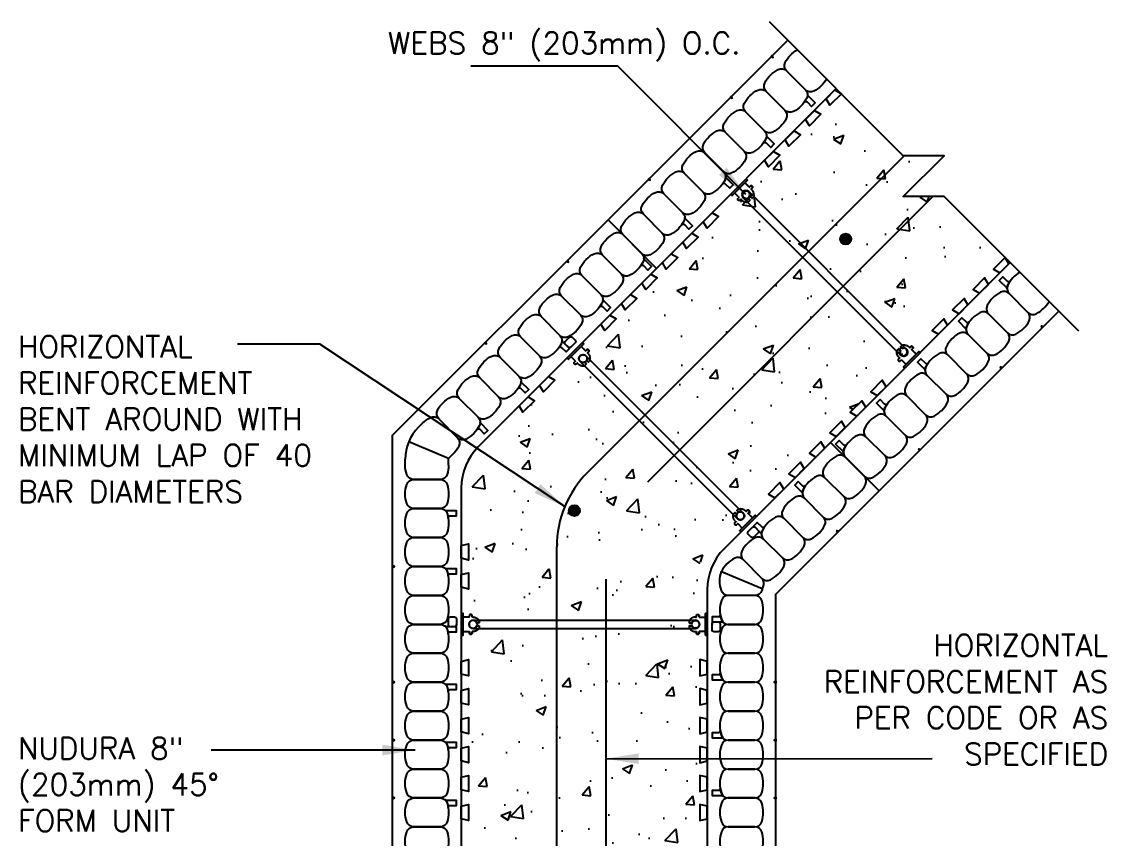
# Model space of a CAD drawing. Header units: inches. Extents: x 570.5 to 608.2, y 33.6 to 84.2.
# Drawn here: x 570.55 to 608.07, y 55.95 to 84.17 of the extents above; entities that cross this region are included whole.
import ezdxf

# ---------------------------------------------------------------- set-up
doc = ezdxf.new("R2010")
doc.units = ezdxf.units.IN
doc.header["$MEASUREMENT"] = 0
for name, color, linetype in [('DIM', 4, 'Continuous'), ('HATCH', 12, 'Continuous'), ('line25', 2, 'Continuous'), ('LINE3', 3, 'Continuous'), ('LINE50', 5, 'Continuous'), ('LINE9', 9, 'Continuous'), ('TEXT', 4, 'Continuous')]:
    doc.layers.add(name, color=color, linetype=linetype)
doc.styles.add('DIM', font='romans.shx', dxfattribs={"width": 0.7})
doc.styles.add('ROMANS', font='romans.shx', dxfattribs={"height": 0.75})
doc.dimstyles.new('ext_12', dxfattribs={"dimscale": 12, "dimtxt": 0.09375, "dimasz": 0.09375, "dimexe": 0.09375, "dimexo": 0.0625, "dimgap": 0.0625, "dimtad": 1, "dimdec": 3, "dimzin": 3, "dimdsep": 46, "dimlunit": 4, "dimtxsty": 'DIM', "dimcen": 0.09, "dimdle": 0.09375, "dimclrt": 4, "dimadec": 0, "dimazin": 0, "dimtfac": 1, "dimtdec": 3, "dimtmove": 2, "dimatfit": 3, "dimfxl": 0, "dimfrac": 2, "dimtolj": 1, "dimtzin": 0, "dimarcsym": 0})

# ---------------------------------------------------------------- blocks, each defined once
blk = doc.blocks.new('WEB8_CENTRE_TOP')
at = {"layer": 'LINE9'}
for p, q in [((-0.141, 7.688), (-0.141, 0)), ((0.141, 7.688), (0.141, 0))]:
    blk.add_line(p, q, dxfattribs=at)
for centre in [(0, 7.688), (0, 0)]:
    blk.add_circle(centre, 0.141, dxfattribs=at)
blk = doc.blocks.new('Connector')
blk.add_point((0.271, 0))
at = {"layer": 'LINE9'}
for p, q in [((0, 0.375), (0, -0.375)), ((0.062, -0.375), (0.062, 0.375)), ((0.281, 0.25), (0.062, 0.25))]:
    blk.add_line(p, q, dxfattribs=at)
for points, weights in [([(0.007, 0.375), (0.004, 0.375), (0, 0.375)], [1, 0.972587069138, 0.950305488115]), ([(0.327, 0.343), (0.308, 0.343), (0.281, 0.317), (0.281, 0.297)], [1, 0.85355339, 0.85355339, 1]), ([(0.328, 0.343), (0.327, 0.343), (0.327, 0.343)], [1, 0.70710678, 1]), ([(0.375, 0.297), (0.375, 0.317), (0.348, 0.343), (0.329, 0.343)], [1, 0.85355339, 0.85355339, 1]), ([(0.406, 0.25), (0.546, 0.25), (0.619, 0.131)], [0.958404415409, 0.794674173519, 0.864651571113]), ([(0.619, 0.052), (0.612, 0.049), (0.604, 0.049)], [0.83615024178, 0.892081430621, 1]), ([(0, -0.375), (0.004, -0.375), (0.007, -0.375)], [0.950305488115, 0.972587069138, 1]), ([(0.281, -0.297), (0.281, -0.317), (0.308, -0.343), (0.327, -0.343)], [1, 0.85355339, 0.85355339, 1]), ([(0.327, -0.343), (0.281, -0.343), (0.281, -0.297)], [1, 0.70710678, 1]), ([(0.329, -0.343), (0.348, -0.343), (0.375, -0.317), (0.375, -0.297)], [1, 0.85355339, 0.85355339, 1]), ([(0.375, -0.297), (0.375, -0.343), (0.329, -0.343)], [1, 0.70710678, 1]), ([(0.619, -0.131), (0.546, -0.25), (0.406, -0.25)], [0.864651574428, 0.794674169686, 0.958404415195]), ([(0.604, -0.049), (0.612, -0.049), (0.619, -0.052)], [1, 0.89208144177, 0.836150253337])]:
    blk.add_rational_spline(points, weights, degree=2, dxfattribs=at)
for points, degree in [([(0, 0.375), (0.002, 0.375), (0.005, 0.375), (0.007, 0.375)], 3), ([(0.007, 0.375), (0.021, 0.375), (0.051, 0.375), (0.062, 0.375), (0.062, 0.375)], 3), ([(0.281, 0.25), (0.281, 0.297)], 1), ([(0.327, 0.343), (0.327, 0.343), (0.328, 0.343), (0.328, 0.343)], 3), ([(0.328, 0.343), (0.329, 0.343), (0.329, 0.343), (0.329, 0.343)], 3), ([(0.375, 0.25), (0.375, 0.297)], 1), ([(0.406, 0.25), (0.375, 0.25)], 1), ([(0.406, 0.25), (0.406, 0.25)], 1), ([(0.406, 0.25), (0.406, 0.25)], 1), ([(0.406, 0.25), (0.406, 0.25)], 1), ([(0.406, 0.25), (0.406, 0.25)], 1), ([(0.406, 0.25), (0.406, 0.25)], 1), ([(0.406, 0.25), (0.406, 0.25)], 1), ([(0.406, 0.25), (0.406, 0.25)], 1), ([(0.406, 0.25), (0.406, 0.25)], 1), ([(0.406, 0.25), (0.406, 0.25)], 1), ([(0.406, 0.25), (0.406, 0.25)], 1), ([(0.406, 0.25), (0.406, 0.25)], 1), ([(0.406, 0.25), (0.406, 0.25)], 1), ([(0.406, 0.25), (0.406, 0.25)], 1), ([(0.406, 0.25), (0.406, 0.25)], 1), ([(0.406, 0.25), (0.406, 0.25)], 1), ([(0.406, 0.25), (0.406, 0.25)], 1), ([(0.406, 0.25), (0.406, 0.25)], 1), ([(0.406, 0.25), (0.406, 0.25)], 1), ([(0.406, 0.25), (0.406, 0.25)], 1), ([(0.406, 0.25), (0.406, 0.25)], 1), ([(0.406, 0.25), (0.406, 0.25)], 1), ([(0.406, 0.25), (0.406, 0.25)], 1), ([(0.406, 0.25), (0.406, 0.25)], 1), ([(0.406, 0.25), (0.406, 0.25)], 1), ([(0.604, 0.049), (0.532, 0.049)], 1), ([(0.532, 0.049), (0.532, 0.049)], 1), ([(0.532, 0.049), (0.532, 0.049)], 1), ([(0.532, 0.049), (0.532, 0.049)], 1), ([(0.532, 0.049), (0.532, 0.049)], 1), ([(0.532, 0.049), (0.532, 0.049)], 1), ([(0.532, 0.049), (0.532, 0.049)], 1), ([(0.532, 0.049), (0.532, 0.049)], 1), ([(0.532, 0.049), (0.532, 0.049)], 1), ([(0.532, 0.049), (0.532, 0.049)], 1), ([(0.532, 0.049), (0.532, 0.049)], 1), ([(0.604, 0.049), (0.609, 0.049), (0.614, 0.05), (0.619, 0.052)], 3), ([(0.604, 0.049), (0.604, 0.049)], 1), ([(0.604, 0.049), (0.604, 0.049)], 1), ([(0.604, 0.049), (0.604, 0.049)], 1), ([(0.604, 0.049), (0.604, 0.049)], 1), ([(0.619, 0.131), (0.619, 0.052)], 1), ([(0.619, 0.131), (0.619, 0.131)], 1), ([(0.619, 0.131), (0.619, 0.131)], 1), ([(0.619, 0.131), (0.619, 0.131)], 1), ([(0.619, 0.131), (0.619, 0.131)], 1), ([(0.007, -0.375), (0.005, -0.375), (0.002, -0.375), (0, -0.375)], 3), ([(0.062, -0.375), (0.062, -0.375), (0.051, -0.375), (0.021, -0.375), (0.007, -0.375)], 3), ([(0.062, -0.25), (0.281, -0.25)], 1), ([(0.281, -0.297), (0.281, -0.25)], 1), ([(0.281, -0.25), (0.281, -0.297)], 1), ([(0.328, -0.343), (0.328, -0.343), (0.327, -0.343), (0.327, -0.343)], 3), ([(0.329, -0.343), (0.329, -0.343), (0.329, -0.343), (0.328, -0.343)], 3), ([(0.375, -0.25), (0.375, -0.297)], 1), ([(0.375, -0.297), (0.375, -0.25)], 1), ([(0.406, -0.25), (0.375, -0.25)], 1), ([(0.406, -0.25), (0.406, -0.25)], 1), ([(0.406, -0.25), (0.406, -0.25)], 1), ([(0.406, -0.25), (0.406, -0.25)], 1), ([(0.406, -0.25), (0.406, -0.25)], 1), ([(0.406, -0.25), (0.406, -0.25)], 1), ([(0.406, -0.25), (0.406, -0.25)], 1), ([(0.406, -0.25), (0.406, -0.25)], 1), ([(0.406, -0.25), (0.406, -0.25)], 1), ([(0.406, -0.25), (0.406, -0.25)], 1), ([(0.406, -0.25), (0.406, -0.25)], 1), ([(0.406, -0.25), (0.406, -0.25)], 1), ([(0.532, -0.049), (0.604, -0.049)], 1), ([(0.604, -0.049), (0.58, -0.049), (0.556, -0.049), (0.532, -0.049)], 3), ([(0.532, -0.049), (0.532, -0.049)], 1), ([(0.532, -0.049), (0.532, -0.049)], 1), ([(0.532, -0.049), (0.532, -0.049)], 1), ([(0.532, -0.049), (0.532, -0.049)], 1), ([(0.619, -0.052), (0.614, -0.05), (0.609, -0.049), (0.604, -0.049)], 3), ([(0.604, -0.049), (0.604, -0.049)], 1), ([(0.604, -0.049), (0.604, -0.049)], 1), ([(0.604, -0.049), (0.604, -0.049)], 1), ([(0.604, -0.049), (0.604, -0.049)], 1), ([(0.604, -0.049), (0.604, -0.049)], 1), ([(0.604, -0.049), (0.604, -0.049)], 1), ([(0.604, -0.049), (0.604, -0.049)], 1), ([(0.604, -0.049), (0.604, -0.049)], 1), ([(0.619, -0.052), (0.619, -0.131)], 1), ([(0.619, -0.131), (0.619, -0.131)], 1), ([(0.619, -0.131), (0.619, -0.131)], 1), ([(0.619, -0.131), (0.619, -0.131)], 1), ([(0.619, -0.131), (0.619, -0.131)], 1)]:
    blk.add_open_spline(points, degree=degree, dxfattribs=at)
for points, weights, knots in [([(0.062, 0.375), (0.062, 0.375), (0.046, 0.375), (0.03, 0.375), (0.007, 0.375)], [0.868718858569, 0.861102746415, 1, 0.861102734288, 0.868718859898], [0, 0, 0, 0.5, 0.5, 1, 1, 1]), ([(0.532, 0.049), (0.472, 0.203), (0.333, 0.113), (0.157, 0), (0.333, -0.113), (0.472, -0.203), (0.532, -0.049)], [0.899508922286, 0.599718215298, 1, 0.54226024, 1, 0.599718224335, 0.899508908749], [0, 0, 0, 0.318112, 0.318112, 0.681888, 0.681888, 1, 1, 1]), ([(0.007, -0.375), (0.03, -0.375), (0.046, -0.375), (0.062, -0.375), (0.062, -0.375)], [0.868718859319, 0.861102739573, 1, 0.861102742958, 0.868718858948], [0, 0, 0, 0.5, 0.5, 1, 1, 1])]:
    blk.add_rational_spline(points, weights, degree=2, knots=knots, dxfattribs=at)

msp = doc.modelspace()

# ---------------------------------------------------------------- hatches: boundary and pattern name
at = {"layer": 'HATCH'}
h = msp.add_hatch(dxfattribs=at)
h.set_pattern_fill('AR-CONC', color=256, scale=0.5, style=0)
h.set_pattern_definition([(50, (-2.293, 35.255), (3.586301, -0.31376), [0.375, -4.125]), (355, (-2.293, 35.255), (-0.693757, 3.76096), [0.3, -3.3]), (100.4514, (-1.994, 35.229), (2.892547, 3.447198), [0.3187, -3.50571]), (46.1842, (-2.293, 36.255), (5.336205, -0.827595), [0.5625, -6.1875]), (96.6356, (-1.8483, 36.186), (4.673314, 4.87059), [0.47805, -5.258565]), (351.1842, (-2.293, 36.255), (4.67331, 4.870593), [0.45, -4.95]), (21, (-1.793, 36.005), (2.984535, -2.013094), [0.375, -4.125]), (326, (-1.793, 36.005), (1.216577, 3.62575), [0.3, -3.3]), (71.4514, (-1.5443, 35.8373), (4.201113, 1.612652), [0.3187, -3.50571]), (37.5, (-2.293, 35.255), (0.0607993, 1.6644693), [0, -3.26, 0, -3.35, 0, -3.3125]), (7.5, (-2.293, 35.255), (1.3153477, 1.9720586), [0, -1.91, 0, -3.185, 0, -1.2625]), (327.5, (-3.408, 35.255), (2.6691122, -0.1127744), [0, -1.25, 0, -3.9, 0, -5.175]), (317.5, (-3.908, 35.255), (2.915931, 0.500525), [0, -1.625, 0, -2.59, 0, -3.675])])
h.paths.add_polyline_path([(604.5349, 76.0201), (602.4315, 78.1235), (601.0173, 78.1235), (602.4315, 79.5377), (601.0166, 79.5384), (598.8781, 81.6769), (585.9912, 68.7901), (585.9912, 40.228), (589.0166, 40.228), (590.0166, 41.228), (590.0166, 39.228), (591.0166, 40.228), (593.9912, 40.228), (593.9912, 65.4764)])
at = {"layer": 'LINE3'}
for points in [[(598.8421, 76.6593, 1), (599.2171, 76.6593, 1)], [(589.4641, 67.2739, 1), (589.8391, 67.2739, 1)]]:
    msp.add_hatch(color=256, dxfattribs=at).paths.add_polyline_path(points)

# ---------------------------------------------------------------- linework, layer by layer
at = {"layer": 'line25'}
for p, q in [((598.7013, 81.8537), (592.4921, 75.6445)), ((604.7117, 75.8433), (598.5025, 69.6341)), ((592.4921, 75.6445), (586.327, 69.4794)), ((598.5025, 69.6341), (594.827, 65.9586)), ((585.7412, 68.0652), (585.7412, 43.3465)), ((594.2412, 64.5444), (594.2412, 43.3465))]:
    msp.add_line(p, q, dxfattribs=at)
for points in [[(598.6573, 81.8097), (598.8781, 81.677), (598.4805, 81.2794), (598.3478, 81.5002)], [(597.9502, 81.1026), (598.171, 80.9699), (597.7734, 80.5723), (597.6407, 80.7931)], [(597.2431, 80.3955), (597.4639, 80.2628), (597.0663, 79.8652), (596.9336, 80.086)], [(596.536, 79.6884), (596.7568, 79.5557), (596.3592, 79.158), (596.2265, 79.3789)], [(594.4146, 77.5671), (594.6355, 77.4344), (594.2379, 77.0367), (594.1052, 77.2576)], [(593.7075, 76.8599), (593.9284, 76.7272), (593.5307, 76.3296), (593.398, 76.5505)], [(593.0004, 76.1528), (593.2213, 76.0201), (592.8236, 75.6225), (592.6909, 75.8434)], [(604.6677, 75.7993), (604.535, 76.0201), (604.1374, 75.6225), (604.3582, 75.4898)], [(592.2933, 75.4457), (592.5142, 75.313), (592.1165, 74.9154), (591.9838, 75.1363)], [(603.9606, 75.0922), (603.8279, 75.313), (603.4302, 74.9154), (603.6511, 74.7827)], [(591.5862, 74.7386), (591.8071, 74.6059), (591.4094, 74.2083), (591.2767, 74.4291)], [(603.2535, 74.3851), (603.1208, 74.6059), (602.7231, 74.2083), (602.944, 74.0756)], [(590.8791, 74.0315), (591.0999, 73.8988), (590.7023, 73.5012), (590.5696, 73.722)], [(602.5464, 73.678), (602.4137, 73.8988), (602.016, 73.5012), (602.2369, 73.3685)], [(588.7578, 71.9102), (588.9786, 71.7775), (588.581, 71.3799), (588.4483, 71.6007)], [(600.425, 71.5566), (600.2923, 71.7775), (599.8947, 71.3799), (600.1156, 71.2472)], [(588.0507, 71.2031), (588.2715, 71.0704), (587.8739, 70.6728), (587.7412, 70.8936)], [(599.7179, 70.8495), (599.5852, 71.0704), (599.1876, 70.6728), (599.4085, 70.5401)], [(599.0108, 70.1424), (598.8781, 70.3633), (598.4805, 69.9657), (598.7013, 69.833)], [(598.3037, 69.4353), (598.171, 69.6562), (597.7734, 69.2585), (597.9942, 69.1258)], [(597.5966, 68.7282), (597.4639, 68.9491), (597.0663, 68.5514), (597.2871, 68.4187)], [(596.8895, 68.0211), (596.7568, 68.242), (596.3592, 67.8443), (596.58, 67.7116)], [(585.7412, 66.0653), (585.9912, 66.1276), (585.9912, 65.5653), (585.7412, 65.6276)], [(585.7412, 65.0653), (585.9912, 65.1276), (585.9912, 64.5653), (585.7412, 64.6276)], [(585.7412, 62.0653), (585.9912, 62.1276), (585.9912, 61.5653), (585.7412, 61.6276)], [(594.2412, 62.0653), (593.9912, 62.1276), (593.9912, 61.5653), (594.2412, 61.6276)], [(585.7412, 61.0653), (585.9912, 61.1276), (585.9912, 60.5653), (585.7412, 60.6276)], [(594.2412, 61.0653), (593.9912, 61.1276), (593.9912, 60.5653), (594.2412, 60.6276)], [(585.7412, 60.0653), (585.9912, 60.1276), (585.9912, 59.5653), (585.7412, 59.6276)], [(594.2412, 60.0653), (593.9912, 60.1276), (593.9912, 59.5653), (594.2412, 59.6276)], [(585.7412, 59.0653), (585.9912, 59.1276), (585.9912, 58.5653), (585.7412, 58.6276)], [(594.2412, 59.0653), (593.9912, 59.1276), (593.9912, 58.5653), (594.2412, 58.6276)], [(585.7412, 58.0653), (585.9912, 58.1276), (585.9912, 57.5653), (585.7412, 57.6276)], [(594.2412, 58.0653), (593.9912, 58.1276), (593.9912, 57.5653), (594.2412, 57.6276)], [(585.7412, 57.0653), (585.9912, 57.1276), (585.9912, 56.5653), (585.7412, 56.6276)], [(594.2412, 57.0653), (593.9912, 57.1276), (593.9912, 56.5653), (594.2412, 56.6276)]]:
    msp.add_lwpolyline(points, close=True, dxfattribs=at)
for centre in [(587.7412, 68.0652), (596.2412, 64.5444)]:
    msp.add_arc(centre, 2, 135, 180, dxfattribs=at)
at = {"layer": 'LINE3'}
for p, q in [((601.0499, 79.5377), (590.1067, 68.5944)), ((602.0446, 78.1235), (592.1776, 68.2565)), ((589.0397, 40.2511), (589.0397, 66.0184)), ((590.743, 39.9544), (590.743, 64.9061))]:
    msp.add_line(p, q, dxfattribs=at)
for centre in [(599.0296, 76.6593), (589.6516, 67.2739)]:
    msp.add_circle(centre, 0.1875, dxfattribs=at)
msp.add_arc((592.6886, 66.016), 3.6489, 135.0384, 179.9616, dxfattribs=at)
at = {"layer": 'LINE50'}
for p, q in [((590.8127, 77.3239), (597.0219, 83.5331)), ((583.3662, 69.8774), (590.8127, 77.3239)), ((592.4921, 75.6445), (590.8127, 77.3239)), ((590.8127, 77.3239), (592.4921, 75.6445)), ((590.8127, 77.3239), (592.4921, 75.6445)), ((600.1819, 67.9548), (606.3911, 74.1639)), ((583.3662, 43.3465), (583.3662, 69.8774)), ((600.1819, 67.9548), (598.5025, 69.6341)), ((600.1819, 67.9548), (598.5025, 69.6341)), ((598.5025, 69.6341), (600.1819, 67.9548)), ((596.6162, 64.3891), (600.1819, 67.9548)), ((596.6162, 43.3465), (596.6162, 64.3891))]:
    msp.add_line(p, q, dxfattribs=at)
at = {"layer": 'LINE9'}
for p, q in [((584.4046, 70.2971), (584.2614, 70.1538)), ((585.3037, 69.0749), (583.9227, 69.6469)), ((583.8037, 68.8465), (583.8037, 69.049)), ((585.4653, 69.2364), (585.3037, 69.0749)), ((585.3037, 68.8465), (585.3037, 69.0749)), ((594.7294, 65.1706), (596.1458, 64.5839)), ((585.5728, 63.3257), (585.5728, 63.3465)), ((594.4097, 63.3672), (594.4097, 63.3465))]:
    msp.add_line(p, q, dxfattribs=at)
at = {"layer": 'LINE9', "flags": 128}
msp.add_lwpolyline([(607.0811, 73.4739), (602.4315, 78.1235), (601.0173, 78.1235), (602.4315, 79.5377), (601.0173, 79.5377), (596.3884, 84.1665)], dxfattribs=at)
at = {"layer": 'LINE9'}
for points in [[(596.4475, 82.9587), (596.5152, 82.9352), (596.4917, 83.0029)], [(595.0333, 81.5445), (595.101, 81.521), (595.0775, 81.5887)], [(592.2049, 78.716), (592.2726, 78.6925), (592.2491, 78.7602)], [(589.3764, 75.8876), (589.4441, 75.8641), (589.4206, 75.9318)], [(605.8167, 73.5895), (605.7932, 73.6572), (605.8609, 73.6337)], [(586.548, 73.0592), (586.6157, 73.0357), (586.5922, 73.1034)], [(604.4025, 72.1753), (604.379, 72.243), (604.4466, 72.2195)], [(601.574, 69.3469), (601.5505, 69.4146), (601.6182, 69.3911)], [(598.7456, 66.5185), (598.7221, 66.5861), (598.7898, 66.5626)], [(583.3662, 65.3152), (583.4307, 65.3465), (583.3662, 65.3777)], [(583.3662, 61.3152), (583.4307, 61.3465), (583.3662, 61.3777)], [(596.6162, 61.3152), (596.5517, 61.3465), (596.6162, 61.3777)], [(583.3662, 59.3152), (583.4307, 59.3465), (583.3662, 59.3777)], [(596.6162, 59.3152), (596.5517, 59.3465), (596.6162, 59.3777)], [(583.3662, 57.3152), (583.4307, 57.3465), (583.3662, 57.3777)], [(596.6162, 57.3152), (596.5517, 57.3465), (596.6162, 57.3777)]]:
    msp.add_lwpolyline(points, close=True, dxfattribs=at)
for points in [[(598.3652, 82.1898, -0.14615), (597.9256, 81.7696, -0.3253046), (597.635, 81.8154), (596.9836, 82.4668, -0.3253046), (596.9378, 82.7574, -0.14615), (597.358, 83.197, -0.3253046)], [(605.0478, 75.5072, 0.14615), (604.6276, 75.0676, 0.3253046), (604.6734, 74.777), (605.3248, 74.1256, 0.3253046), (605.6153, 74.0798, 0.14615), (606.0549, 74.5, 0.3253046)], [(584.4046, 70.2971, -0.0783514), (584.6722, 70.4918, -0.3253046), (584.9628, 70.446), (585.6142, 69.7946, -0.3253046), (585.66, 69.504, -0.1576708)], [(585.66, 69.504, -0.0783514), (585.4653, 69.2364, -0.3253046)], [(585.3037, 68.8465, -0.0783514), (585.2522, 68.5195, -0.3253046), (585.0143, 68.3465), (584.0932, 68.3465, -0.3253046), (583.8553, 68.5195, -0.0783514), (583.8037, 68.8465, -0.3253046)], [(595.1904, 65.6304, 0.1569771), (594.7294, 65.1706, 0.3253046)], [(596.1458, 64.5839, 0.0157805), (596.1782, 64.6427, 0.3253046), (596.1324, 64.9332), (595.481, 65.5846, 0.3253046), (595.1904, 65.6304, 0.1576708)], [(594.7303, 64.5195, -0.1569771), (594.7294, 65.1706, -0.3253046)], [(596.1458, 64.5839, -0.0157805), (596.1272, 64.5195, -0.3253046), (595.8893, 64.3465), (594.9682, 64.3465, -0.3253046), (594.7303, 64.5195, -0.1576708)]]:
    msp.add_lwpolyline(points, format="xyb", dxfattribs=at)
for points in [[(597.6808, 81.5248, -0.1576708), (597.2184, 81.0625, -0.3253046), (596.9279, 81.1083), (596.2765, 81.7597, -0.3253046), (596.2307, 82.0502, -0.1576708), (596.693, 82.5126, -0.3253046), (596.9836, 82.4668), (597.635, 81.8154, -0.3253046)], [(596.9737, 80.8177, -0.1576708), (596.5113, 80.3554, -0.3253046), (596.2208, 80.4012), (595.5694, 81.0526, -0.3253046), (595.5236, 81.3431, -0.1576708), (595.9859, 81.8055, -0.3253046), (596.2765, 81.7597), (596.9279, 81.1083, -0.3253046)], [(597.6808, 81.5248, -0.0372667), (597.5985, 81.3898, -0.4630356), (597.6935, 81.3975), (597.8502, 81.2409), (597.971, 81.3616), (597.7263, 81.6064, -0.1890024), (597.708, 81.6482, -0.1284074)], [(596.2666, 80.1106, -0.1576708), (595.8042, 79.6483, -0.3253046), (595.5137, 79.6941), (594.8623, 80.3455, -0.3253046), (594.8165, 80.636, -0.1576708), (595.2788, 81.0984, -0.3253046), (595.5694, 81.0526), (596.2208, 80.4012, -0.3253046)], [(595.5595, 79.4035, -0.1576708), (595.0971, 78.9412, -0.3253046), (594.8065, 78.987), (594.1552, 79.6383, -0.3253046), (594.1094, 79.9289, -0.1576708), (594.5717, 80.3913, -0.3253046), (594.8623, 80.3455), (595.5137, 79.6941, -0.3253046)], [(596.2666, 80.1106, -0.0372667), (596.1843, 79.9755, -0.4630356), (596.2793, 79.9833), (596.436, 79.8266), (596.5568, 79.9474), (596.3121, 80.1922, -0.1890024), (596.2938, 80.234, -0.1284074)], [(594.8524, 78.6964, -0.1576708), (594.39, 78.2341, -0.3253046), (594.0994, 78.2799), (593.4481, 78.9312, -0.3253046), (593.4023, 79.2218, -0.1576708), (593.8646, 79.6842, -0.3253046), (594.1552, 79.6383), (594.8065, 78.987, -0.3253046)], [(594.1453, 77.9893, -0.1576708), (593.6829, 77.527, -0.3253046), (593.3923, 77.5728), (592.741, 78.2241, -0.3253046), (592.6952, 78.5147, -0.1576708), (593.1575, 78.9771, -0.3253046), (593.4481, 78.9312), (594.0994, 78.2799, -0.3253046)], [(594.8524, 78.6964, -0.0372667), (594.7701, 78.5613, -0.4630356), (594.8651, 78.5691), (595.0218, 78.4124), (595.1426, 78.5332), (594.8978, 78.7779, -0.1890024), (594.8796, 78.8198, -0.1284074)], [(593.4381, 77.2822, -0.1576708), (592.9758, 76.8198, -0.3253046), (592.6852, 76.8657), (592.0339, 77.517, -0.3253046), (591.988, 77.8076, -0.1576708), (592.4504, 78.2699, -0.3253046), (592.741, 78.2241), (593.3923, 77.5728, -0.3253046)], [(592.731, 76.5751, -0.1576708), (592.2687, 76.1127, -0.3253046), (591.9781, 76.1586), (591.3268, 76.8099, -0.3253046), (591.2809, 77.1005, -0.1576708), (591.7433, 77.5628, -0.3253046), (592.0339, 77.517), (592.6852, 76.8657, -0.3253046)], [(593.4381, 77.2822, -0.0372667), (593.3559, 77.1471, -0.4630356), (593.4509, 77.1549), (593.6076, 76.9982), (593.7284, 77.119), (593.4836, 77.3637, -0.1890024), (593.4654, 77.4055, -0.1284074)], [(592.0239, 75.868, -0.1576708), (591.5616, 75.4056, -0.3253046), (591.271, 75.4514), (590.6196, 76.1028, -0.3253046), (590.5738, 76.3934, -0.1576708), (591.0362, 76.8557, -0.3253046), (591.3268, 76.8099), (591.9781, 76.1586, -0.3253046)], [(591.3168, 75.1609, -0.1576708), (590.8545, 74.6985, -0.3253046), (590.5639, 74.7443), (589.9125, 75.3957, -0.3253046), (589.8667, 75.6863, -0.1576708), (590.3291, 76.1486, -0.3253046), (590.6196, 76.1028), (591.271, 75.4514, -0.3253046)], [(592.0239, 75.868, -0.0372667), (591.9417, 75.7329, -0.4630356), (592.0367, 75.7407), (592.1933, 75.584), (592.3141, 75.7048), (592.0694, 75.9495, -0.1890024), (592.0512, 75.9913, -0.1284074)], [(590.6097, 74.4538, -0.1576708), (590.1474, 73.9914, -0.3253046), (589.8568, 74.0372), (589.2054, 74.6886, -0.3253046), (589.1596, 74.9792, -0.1576708), (589.622, 75.4415, -0.3253046), (589.9125, 75.3957), (590.5639, 74.7443, -0.3253046)], [(604.6276, 75.0676, -0.0372667), (604.7099, 75.2026, -0.4630356), (604.6149, 75.1948), (604.4582, 75.3515), (604.3374, 75.2307), (604.5821, 74.986, -0.1890024), (604.6004, 74.9442, -0.1284074)], [(589.9026, 73.7467, -0.1576708), (589.4403, 73.2843, -0.3253046), (589.1497, 73.3301), (588.4983, 73.9815, -0.3253046), (588.4525, 74.2721, -0.1576708), (588.9149, 74.7344, -0.3253046), (589.2054, 74.6886), (589.8568, 74.0372, -0.3253046)], [(604.3828, 74.8228, 0.1576708), (603.9205, 74.3605, 0.3253046), (603.9663, 74.0699), (604.6177, 73.4185, 0.3253046), (604.9082, 73.3727, 0.1576708), (605.3706, 73.835, 0.3253046), (605.3248, 74.1256), (604.6734, 74.777, 0.3253046)], [(590.6097, 74.4538, -0.0372667), (590.5274, 74.3187, -0.4630356), (590.6224, 74.3265), (590.7791, 74.1698), (590.8999, 74.2906), (590.6552, 74.5353, -0.1890024), (590.6369, 74.5771, -0.1284074)], [(589.1955, 73.0395, -0.1576708), (588.7332, 72.5772, -0.3253046), (588.4426, 72.623), (587.7912, 73.2744, -0.3253046), (587.7454, 73.565, -0.1576708), (588.2077, 74.0273, -0.3253046), (588.4983, 73.9815), (589.1497, 73.3301, -0.3253046)], [(603.2134, 73.6534, -0.0372667), (603.2956, 73.7884, -0.4630356), (603.2006, 73.7806), (603.044, 73.9373), (602.9232, 73.8165), (603.1679, 73.5718, -0.1890024), (603.1861, 73.53, -0.1284074)], [(603.6757, 74.1157, 0.1576708), (603.2134, 73.6534, 0.3253046), (603.2592, 73.3628), (603.9105, 72.7114, 0.3253046), (604.2011, 72.6656, 0.1576708), (604.6635, 73.1279, 0.3253046), (604.6177, 73.4185), (603.9663, 74.0699, 0.3253046)], [(588.4884, 72.3324, -0.1576708), (588.0261, 71.8701, -0.3253046), (587.7355, 71.9159), (587.0841, 72.5673, -0.3253046), (587.0383, 72.8579, -0.1576708), (587.5006, 73.3202, -0.3253046), (587.7912, 73.2744), (588.4426, 72.623, -0.3253046)], [(589.6801, 73.0707), (589.5299, 72.9206, -0.4142136), (589.4415, 72.9206), (589.3337, 73.0284, -0.4142136), (589.3337, 73.1168), (589.4838, 73.2669, -0.4142136), (589.5722, 73.2669), (589.6801, 73.1591, -0.4142136)], [(602.9686, 73.4086, 0.1576708), (602.5063, 72.9462, 0.3253046), (602.5521, 72.6557), (603.2034, 72.0043, 0.3253046), (603.494, 71.9585, 0.1576708), (603.9564, 72.4208, 0.3253046), (603.9105, 72.7114), (603.2592, 73.3628, 0.3253046)], [(589.1955, 73.0395, -0.0372667), (589.1132, 72.9045, -0.4630356), (589.2082, 72.9123), (589.3649, 72.7556), (589.4857, 72.8764), (589.241, 73.1211, -0.1890024), (589.2227, 73.1629, -0.1284074)], [(587.7813, 71.6253, -0.1576708), (587.319, 71.163, -0.3253046), (587.0284, 71.2088), (586.377, 71.8602, -0.3253046), (586.3312, 72.1508, -0.1576708), (586.7935, 72.6131, -0.3253046), (587.0841, 72.5673), (587.7355, 71.9159, -0.3253046)], [(601.7992, 72.2391, -0.0372667), (601.8814, 72.3742, -0.4630356), (601.7864, 72.3664), (601.6297, 72.5231), (601.5089, 72.4023), (601.7537, 72.1576, -0.1890024), (601.7719, 72.1158, -0.1284074)], [(602.2615, 72.7015, 0.1576708), (601.7992, 72.2391, 0.3253046), (601.845, 71.9486), (602.4963, 71.2972, 0.3253046), (602.7869, 71.2514, 0.1576708), (603.2493, 71.7137, 0.3253046), (603.2034, 72.0043), (602.5521, 72.6557, 0.3253046)], [(587.0742, 70.9182, -0.1576708), (586.6118, 70.4559, -0.3253046), (586.3213, 70.5017), (585.6699, 71.1531, -0.3253046), (585.6241, 71.4436, -0.1576708), (586.0864, 71.906, -0.3253046), (586.377, 71.8602), (587.0284, 71.2088, -0.3253046)], [(587.7813, 71.6253, -0.0372667), (587.699, 71.4903, -0.4630356), (587.794, 71.4981), (587.9507, 71.3414), (588.0715, 71.4622), (587.8268, 71.7069, -0.1890024), (587.8085, 71.7487, -0.1284074)], [(601.5544, 71.9944, 0.1576708), (601.092, 71.532, 0.3253046), (601.1379, 71.2415), (601.7892, 70.5901, 0.3253046), (602.0798, 70.5443, 0.1576708), (602.5421, 71.0066, 0.3253046), (602.4963, 71.2972), (601.845, 71.9486, 0.3253046)], [(600.8473, 71.2873, 0.1576708), (600.3849, 70.8249, 0.3253046), (600.4308, 70.5343), (601.0821, 69.883, 0.3253046), (601.3727, 69.8372, 0.1576708), (601.835, 70.2995, 0.3253046), (601.7892, 70.5901), (601.1379, 71.2415, 0.3253046)], [(586.3671, 70.2111, -0.1576708), (585.9047, 69.7488, -0.3253046), (585.6142, 69.7946), (584.9628, 70.446, -0.3253046), (584.917, 70.7365, -0.1576708), (585.3793, 71.1989, -0.3253046), (585.6699, 71.1531), (586.3213, 70.5017, -0.3253046)], [(600.3849, 70.8249, -0.0372667), (600.4672, 70.96, -0.4630356), (600.3722, 70.9522), (600.2155, 71.1089), (600.0947, 70.9881), (600.3395, 70.7434, -0.1890024), (600.3577, 70.7016, -0.1284074)], [(600.1402, 70.5802, 0.1576708), (599.6778, 70.1178, 0.3253046), (599.7236, 69.8272), (600.375, 69.1759, 0.3253046), (600.6656, 69.1301, 0.1576708), (601.1279, 69.5924, 0.3253046), (601.0821, 69.883), (600.4308, 70.5343, 0.3253046)], [(586.3671, 70.2111, -0.0372667), (586.2848, 70.076, -0.4630356), (586.3798, 70.0838), (586.5365, 69.9271), (586.6573, 70.0479), (586.4126, 70.2927, -0.1890024), (586.3943, 70.3345, -0.1284074)], [(599.4331, 69.8731, 0.1576708), (598.9707, 69.4107, 0.3253046), (599.0165, 69.1201), (599.6679, 68.4688, 0.3253046), (599.9585, 68.423, 0.1576708), (600.4208, 68.8853, 0.3253046), (600.375, 69.1759), (599.7236, 69.8272, 0.3253046)], [(598.9707, 69.4107, -0.0372667), (599.053, 69.5458, -0.4630356), (598.958, 69.538), (598.8013, 69.6947), (598.6805, 69.5739), (598.9252, 69.3292, -0.1890024), (598.9435, 69.2874, -0.1284074)], [(598.726, 69.1659, 0.1576708), (598.2636, 68.7036, 0.3253046), (598.3094, 68.413), (598.9608, 67.7617, 0.3253046), (599.2514, 67.7158, 0.1576708), (599.7137, 68.1782, 0.3253046), (599.6679, 68.4688), (599.0165, 69.1201, 0.3253046)], [(585.2522, 68.1734, -0.1576708), (585.2522, 67.5195, -0.3253046), (585.0143, 67.3465), (584.0932, 67.3465, -0.3253046), (583.8553, 67.5195, -0.1576708), (583.8553, 68.1734, -0.3253046), (584.0932, 68.3465), (585.0143, 68.3465, -0.3253046)], [(598.0189, 68.4588, 0.1576708), (597.5565, 67.9965, 0.3253046), (597.6023, 67.7059), (598.2537, 67.0546, 0.3253046), (598.5443, 67.0087, 0.1576708), (599.0066, 67.4711, 0.3253046), (598.9608, 67.7617), (598.3094, 68.413, 0.3253046)], [(597.5565, 67.9965, -0.0372667), (597.6388, 68.1316, -0.4630356), (597.5438, 68.1238), (597.3871, 68.2805), (597.2663, 68.1597), (597.511, 67.915, -0.1890024), (597.5293, 67.8731, -0.1284074)], [(597.3117, 67.7517, 0.1576708), (596.8494, 67.2894, 0.3253046), (596.8952, 66.9988), (597.5466, 66.3474, 0.3253046), (597.8372, 66.3016, 0.1576708), (598.2995, 66.764, 0.3253046), (598.2537, 67.0546), (597.6023, 67.7059, 0.3253046)], [(585.2522, 67.1734, -0.1576708), (585.2522, 66.5195, -0.3253046), (585.0143, 66.3465), (584.0932, 66.3465, -0.3253046), (583.8553, 66.5195, -0.1576708), (583.8553, 67.1734, -0.3253046), (584.0932, 67.3465), (585.0143, 67.3465, -0.3253046)], [(585.2522, 67.1734, -0.0372667), (585.2895, 67.0197, -0.4630356), (585.3512, 67.0924), (585.5728, 67.0924), (585.5728, 67.2632), (585.2267, 67.2632, -0.1890024), (585.1842, 67.2798, -0.1284074)], [(596.1423, 66.5823, -0.0372667), (596.2246, 66.7174, -0.4630356), (596.1296, 66.7096), (595.9729, 66.8663), (595.8521, 66.7455), (596.0968, 66.5007, -0.1890024), (596.1151, 66.4589, -0.1284074)], [(596.6046, 67.0446, 0.1576708), (596.1423, 66.5823, 0.3253046), (596.1881, 66.2917), (596.8395, 65.6403, 0.3253046), (597.1301, 65.5945, 0.1576708), (597.5924, 66.0569, 0.3253046), (597.5466, 66.3474), (596.8952, 66.9988, 0.3253046)], [(596.0041, 66.5934, -0.4142136), (596.0041, 66.505), (595.854, 66.3549, -0.4142136), (595.7656, 66.3549), (595.6578, 66.4627, -0.4142136), (595.6578, 66.5511), (595.8079, 66.7013, -0.4142136), (595.8963, 66.7013)], [(585.2522, 66.1734, -0.1576708), (585.2522, 65.5195, -0.3253046), (585.0143, 65.3465), (584.0932, 65.3465, -0.3253046), (583.8553, 65.5195, -0.1576708), (583.8553, 66.1734, -0.3253046), (584.0932, 66.3465), (585.0143, 66.3465, -0.3253046)], [(595.8975, 66.3375, 0.1576708), (595.4352, 65.8752, 0.3253046), (595.481, 65.5846), (596.1324, 64.9332, 0.3253046), (596.423, 64.8874, 0.1576708), (596.8853, 65.3498, 0.3253046), (596.8395, 65.6403), (596.1881, 66.2917, 0.3253046)], [(585.2522, 65.1734, -0.1576708), (585.2522, 64.5195, -0.3253046), (585.0143, 64.3465), (584.0932, 64.3465, -0.3253046), (583.8553, 64.5195, -0.1576708), (583.8553, 65.1734, -0.3253046), (584.0932, 65.3465), (585.0143, 65.3465, -0.3253046)], [(585.2522, 65.1734, -0.0372667), (585.2895, 65.0197, -0.4630356), (585.3512, 65.0924), (585.5728, 65.0924), (585.5728, 65.2632), (585.2267, 65.2632, -0.1890024), (585.1842, 65.2798, -0.1284074)], [(585.2522, 64.1734, -0.1576708), (585.2522, 63.5195, -0.3253046), (585.0143, 63.3465), (584.0932, 63.3465, -0.3253046), (583.8553, 63.5195, -0.1576708), (583.8553, 64.1734, -0.3253046), (584.0932, 64.3465), (585.0143, 64.3465, -0.3253046)], [(594.7303, 64.1734, 0.1576708), (594.7303, 63.5195, 0.3253046), (594.9682, 63.3465), (595.8893, 63.3465, 0.3253046), (596.1272, 63.5195, 0.1576708), (596.1272, 64.1734, 0.3253046), (595.8893, 64.3465), (594.9682, 64.3465, 0.3253046)], [(585.5728, 63.538), (585.5728, 63.3257, -0.4142136), (585.5103, 63.2632), (585.3578, 63.2632, -0.4142136), (585.2953, 63.3257), (585.2953, 63.538, -0.4142136), (585.3578, 63.6005), (585.5103, 63.6005, -0.4142136)], [(594.7303, 63.5195, -0.0372667), (594.6929, 63.6732, -0.4630356), (594.6313, 63.6005), (594.4097, 63.6005), (594.4097, 63.4297), (594.7558, 63.4297, -0.1890024), (594.7983, 63.4131, -0.1284074)], [(594.6247, 63.4297, -0.4142136), (594.6872, 63.3672), (594.6872, 63.1549, -0.4142136), (594.6247, 63.0924), (594.4722, 63.0924, -0.4142136), (594.4097, 63.1549), (594.4097, 63.3672, -0.4142136), (594.4722, 63.4297)], [(585.2522, 63.1734, -0.1576708), (585.2522, 62.5195, -0.3253046), (585.0143, 62.3465), (584.0932, 62.3465, -0.3253046), (583.8553, 62.5195, -0.1576708), (583.8553, 63.1734, -0.3253046), (584.0932, 63.3465), (585.0143, 63.3465, -0.3253046)], [(585.2522, 63.1734, -0.0372667), (585.2895, 63.0197, -0.4630356), (585.3512, 63.0924), (585.5728, 63.0924), (585.5728, 63.2632), (585.2267, 63.2632, -0.1890024), (585.1842, 63.2798, -0.1284074)], [(594.7303, 63.1734, 0.1576708), (594.7303, 62.5195, 0.3253046), (594.9682, 62.3465), (595.8893, 62.3465, 0.3253046), (596.1272, 62.5195, 0.1576708), (596.1272, 63.1734, 0.3253046), (595.8893, 63.3465), (594.9682, 63.3465, 0.3253046)], [(585.2522, 62.1734, -0.1576708), (585.2522, 61.5195, -0.3253046), (585.0143, 61.3465), (584.0932, 61.3465, -0.3253046), (583.8553, 61.5195, -0.1576708), (583.8553, 62.1734, -0.3253046), (584.0932, 62.3465), (585.0143, 62.3465, -0.3253046)], [(594.7303, 62.1734, 0.1576708), (594.7303, 61.5195, 0.3253046), (594.9682, 61.3465), (595.8893, 61.3465, 0.3253046), (596.1272, 61.5195, 0.1576708), (596.1272, 62.1734, 0.3253046), (595.8893, 62.3465), (594.9682, 62.3465, 0.3253046)], [(594.7303, 61.5195, -0.0372667), (594.6929, 61.6732, -0.4630356), (594.6313, 61.6005), (594.4097, 61.6005), (594.4097, 61.4297), (594.7558, 61.4297, -0.1890024), (594.7983, 61.4131, -0.1284074)], [(585.2522, 61.1734, -0.1576708), (585.2522, 60.5195, -0.3253046), (585.0143, 60.3465), (584.0932, 60.3465, -0.3253046), (583.8553, 60.5195, -0.1576708), (583.8553, 61.1734, -0.3253046), (584.0932, 61.3465), (585.0143, 61.3465, -0.3253046)], [(585.2522, 61.1734, -0.0372667), (585.2895, 61.0197, -0.4630356), (585.3512, 61.0924), (585.5728, 61.0924), (585.5728, 61.2632), (585.2267, 61.2632, -0.1890024), (585.1842, 61.2798, -0.1284074)], [(594.7303, 61.1734, 0.1576708), (594.7303, 60.5195, 0.3253046), (594.9682, 60.3465), (595.8893, 60.3465, 0.3253046), (596.1272, 60.5195, 0.1576708), (596.1272, 61.1734, 0.3253046), (595.8893, 61.3465), (594.9682, 61.3465, 0.3253046)], [(585.2522, 60.1734, -0.1576708), (585.2522, 59.5195, -0.3253046), (585.0143, 59.3465), (584.0932, 59.3465, -0.3253046), (583.8553, 59.5195, -0.1576708), (583.8553, 60.1734, -0.3253046), (584.0932, 60.3465), (585.0143, 60.3465, -0.3253046)], [(594.7303, 60.1734, 0.1576708), (594.7303, 59.5195, 0.3253046), (594.9682, 59.3465), (595.8893, 59.3465, 0.3253046), (596.1272, 59.5195, 0.1576708), (596.1272, 60.1734, 0.3253046), (595.8893, 60.3465), (594.9682, 60.3465, 0.3253046)], [(594.7303, 59.5195, -0.0372667), (594.6929, 59.6732, -0.4630356), (594.6313, 59.6005), (594.4097, 59.6005), (594.4097, 59.4297), (594.7558, 59.4297, -0.1890024), (594.7983, 59.4131, -0.1284074)], [(585.2522, 59.1734, -0.1576708), (585.2522, 58.5195, -0.3253046), (585.0143, 58.3465), (584.0932, 58.3465, -0.3253046), (583.8553, 58.5195, -0.1576708), (583.8553, 59.1734, -0.3253046), (584.0932, 59.3465), (585.0143, 59.3465, -0.3253046)], [(594.7303, 59.1734, 0.1576708), (594.7303, 58.5195, 0.3253046), (594.9682, 58.3465), (595.8893, 58.3465, 0.3253046), (596.1272, 58.5195, 0.1576708), (596.1272, 59.1734, 0.3253046), (595.8893, 59.3465), (594.9682, 59.3465, 0.3253046)], [(585.2522, 59.1734, -0.0372667), (585.2895, 59.0197, -0.4630356), (585.3512, 59.0924), (585.5728, 59.0924), (585.5728, 59.2632), (585.2267, 59.2632, -0.1890024), (585.1842, 59.2798, -0.1284074)], [(585.2522, 58.1734, -0.1576708), (585.2522, 57.5195, -0.3253046), (585.0143, 57.3465), (584.0932, 57.3465, -0.3253046), (583.8553, 57.5195, -0.1576708), (583.8553, 58.1734, -0.3253046), (584.0932, 58.3465), (585.0143, 58.3465, -0.3253046)], [(594.7303, 58.1734, 0.1576708), (594.7303, 57.5195, 0.3253046), (594.9682, 57.3465), (595.8893, 57.3465, 0.3253046), (596.1272, 57.5195, 0.1576708), (596.1272, 58.1734, 0.3253046), (595.8893, 58.3465), (594.9682, 58.3465, 0.3253046)], [(594.7303, 57.5195, -0.0372667), (594.6929, 57.6732, -0.4630356), (594.6313, 57.6005), (594.4097, 57.6005), (594.4097, 57.4297), (594.7558, 57.4297, -0.1890024), (594.7983, 57.4131, -0.1284074)], [(585.2522, 57.1734, -0.1576708), (585.2522, 56.5195, -0.3253046), (585.0143, 56.3465), (584.0932, 56.3465, -0.3253046), (583.8553, 56.5195, -0.1576708), (583.8553, 57.1734, -0.3253046), (584.0932, 57.3465), (585.0143, 57.3465, -0.3253046)], [(585.2522, 57.1734, -0.0372667), (585.2895, 57.0197, -0.4630356), (585.3512, 57.0924), (585.5728, 57.0924), (585.5728, 57.2632), (585.2267, 57.2632, -0.1890024), (585.1842, 57.2798, -0.1284074)], [(594.7303, 57.1734, 0.1576708), (594.7303, 56.5195, 0.3253046), (594.9682, 56.3465), (595.8893, 56.3465, 0.3253046), (596.1272, 56.5195, 0.1576708), (596.1272, 57.1734, 0.3253046), (595.8893, 57.3465), (594.9682, 57.3465, 0.3253046)], [(585.2522, 56.1734, -0.1576708), (585.2522, 55.5195, -0.3253046), (585.0143, 55.3465), (584.0932, 55.3465, -0.3253046), (583.8553, 55.5195, -0.1576708), (583.8553, 56.1734, -0.3253046), (584.0932, 56.3465), (585.0143, 56.3465, -0.3253046)], [(594.7303, 56.1734, 0.1576708), (594.7303, 55.5195, 0.3253046), (594.9682, 55.3465), (595.8893, 55.3465, 0.3253046), (596.1272, 55.5195, 0.1576708), (596.1272, 56.1734, 0.3253046), (595.8893, 56.3465), (594.9682, 56.3465, 0.3253046)]]:
    msp.add_lwpolyline(points, format="xyb", close=True, dxfattribs=at)
msp.add_arc((585.3662, 69.049), 1.5625, 135, 180, dxfattribs=at)

# ---------------------------------------------------------------- block references
at = {"xscale": -1, "rotation": 134.9999999998624}
for p in [(595.3206, 78.473), (589.6637, 72.8161)]:
    msp.add_blockref('Connector', p, dxfattribs=at)
at = {"rotation": 134.9999999998621}
for p in [(601.331, 72.4626), (595.6741, 66.8057)]:
    msp.add_blockref('Connector', p, dxfattribs=at)
msp.add_blockref('Connector', (585.7412, 63.3465))
at = {"xscale": -1}
msp.add_blockref('Connector', (594.2412, 63.3465), dxfattribs=at)
at = {"layer": 'LINE9', "xscale": -1}
for p, rotation in [((601.0118, 72.7595, 0.2737), 44.99999999999081), ((593.8352, 63.3465), 90)]:
    msp.add_blockref('WEB8_CENTRE_TOP', p, dxfattribs=dict(at, rotation=rotation))
at = {"layer": 'LINE9', "rotation": 44.99999999987852}
msp.add_blockref('WEB8_CENTRE_TOP', (595.387, 67.0928), dxfattribs=at)

# ---------------------------------------------------------------- texts
at = {"layer": 'TEXT', "char_height": 0.75, "style": 'ROMANS'}
for s, insert, width, attachment_point in [('WEBS 8" (203mm) O.C.', (583.2106, 83.3025), 12.7171, 4), ('HORIZONTAL REINFORCEMENT BENT AROUND WITH MINIMUM LAP OF 40 BAR DIAMETERS', (570.4199, 70.4355), 11.207939, 4), ('HORIZONTAL REINFORCEMENT AS PER CODE OR AS SPECIFIED', (608.1009, 62.9926), 12.632931, 3), ('NUDURA 8" (203mm) 45° FORM UNIT', (570.4199, 57.8133), 10.671893, 4)]:
    msp.add_mtext(s, dxfattribs=dict(at, insert=insert, width=width, attachment_point=attachment_point))

# ---------------------------------------------------------------- leaders
at = {"layer": 'DIM'}
for points in [[(595.5756, 78.1958, 0.2737), (591.1523, 82.6305, 0.2737), (586.0739, 82.6305, 0.2737)], [(589.3174, 67.4124), (580.8567, 73.0291), (578.0013, 73.0291)], [(584.1417, 59.0018), (577.0925, 59.0018)]]:
    msp.add_leader(points, dimstyle='ext_12', override={"dimgap": 0.0625, "dimtad": 0}, dxfattribs=at)
at = {"layer": 'TEXT'}
msp.add_leader([(590.743, 58.7034), (602.0154, 58.7133)], dimstyle='ext_12', override={"dimgap": 0.0625, "dimtad": 0}, dxfattribs=at)

doc.saveas('drawing.dxf')
